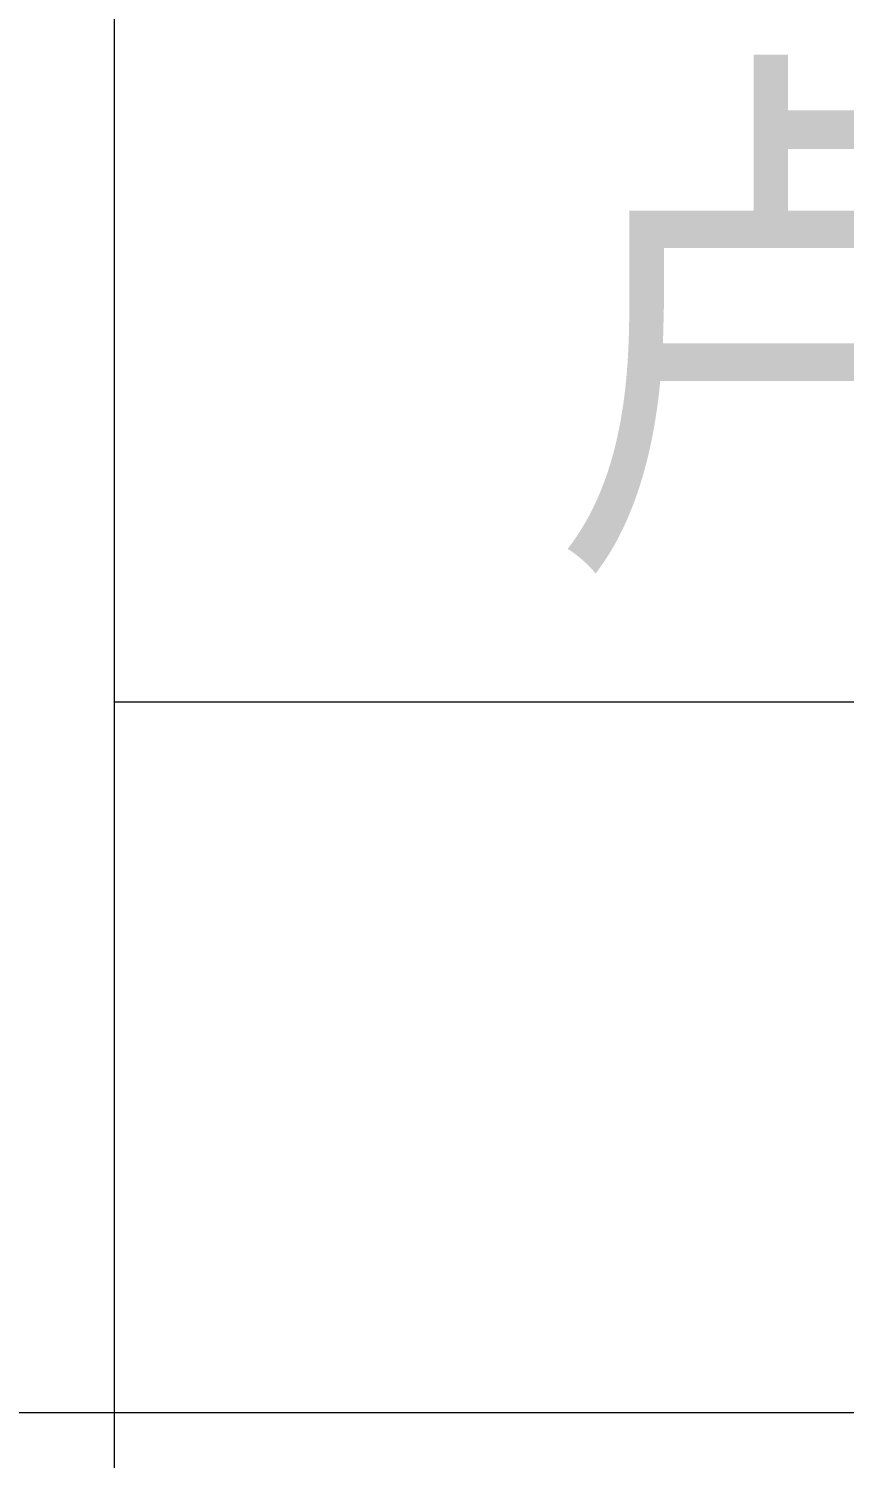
# Model space of a CAD drawing. Header units: inches. Extents: x -3733042 to -3450527, y 579159 to 997713.
# Drawn here: x -3481054 to -3480361, y 884874 to 886089 of the extents above; entities that cross this region are included whole.
import ezdxf
from ezdxf.enums import TextEntityAlignment as Align

# ---------------------------------------------------------------- set-up
doc = ezdxf.new("R2010")
doc.units = ezdxf.units.IN
doc.header["$LTSCALE"] = 1000
doc.header["$MEASUREMENT"] = 0
doc.layers.get('0').update_dxf_attribs({"lineweight": 18})
doc.layers.add('PUB_TITLE', color=153, linetype='Continuous', lineweight=18)
doc.styles.add('-黑体', font='', dxfattribs={"width": 0.7})
doc.styles.get('-黑体').set_extended_font_data('微软雅黑')

msp = doc.modelspace()

# ---------------------------------------------------------------- linework, layer by layer
at = {"layer": 'PUB_TITLE'}
for p, q in [((-3480981.532780038, 892696.7283248076), (-3480981.532780039, 879912.5960888528)), ((-3480981.532780038, 885516.5398272942), (-3478876.805356618, 885516.5398272942)), ((-3483086.26020346, 884912.5960888528), (-3478876.805356617, 884912.5960888528))]:
    msp.add_line(p, q, dxfattribs=at)

# ---------------------------------------------------------------- texts
at = {"style": '-黑体', "width": 0.8}
msp.add_text('卢山东', height=350, dxfattribs=at).set_placement((-3480613.76350686, 885840.2953144914), align=Align.MIDDLE_LEFT)

doc.saveas('drawing.dxf')
